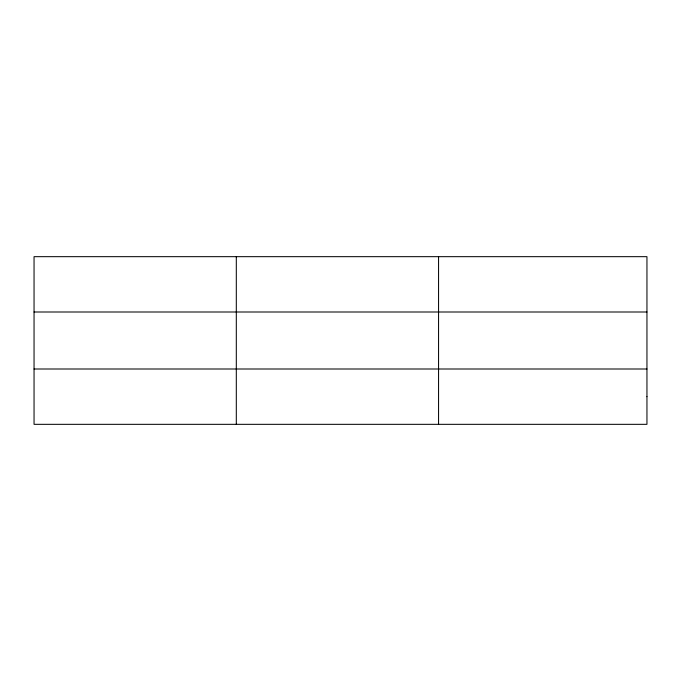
<?xml version="1.0" encoding="UTF-8"?>
<svg xmlns="http://www.w3.org/2000/svg" width="681" height="681" viewBox="0 0 681 681"><rect width="100%" height="100%" fill="white"/><g stroke="black" fill="none" stroke-linecap="round" stroke-linejoin="round"><path stroke-width="1.02" d="M236.307 424.331L236.307 256.669M438.564 424.331L438.564 256.669M34.05 312L646.95 312M34.05 369L646.95 369M646.95 396.665L646.95 424.331L34.05 424.331L34.05 256.669L646.95 256.669L646.95 396.665"/></g></svg>
